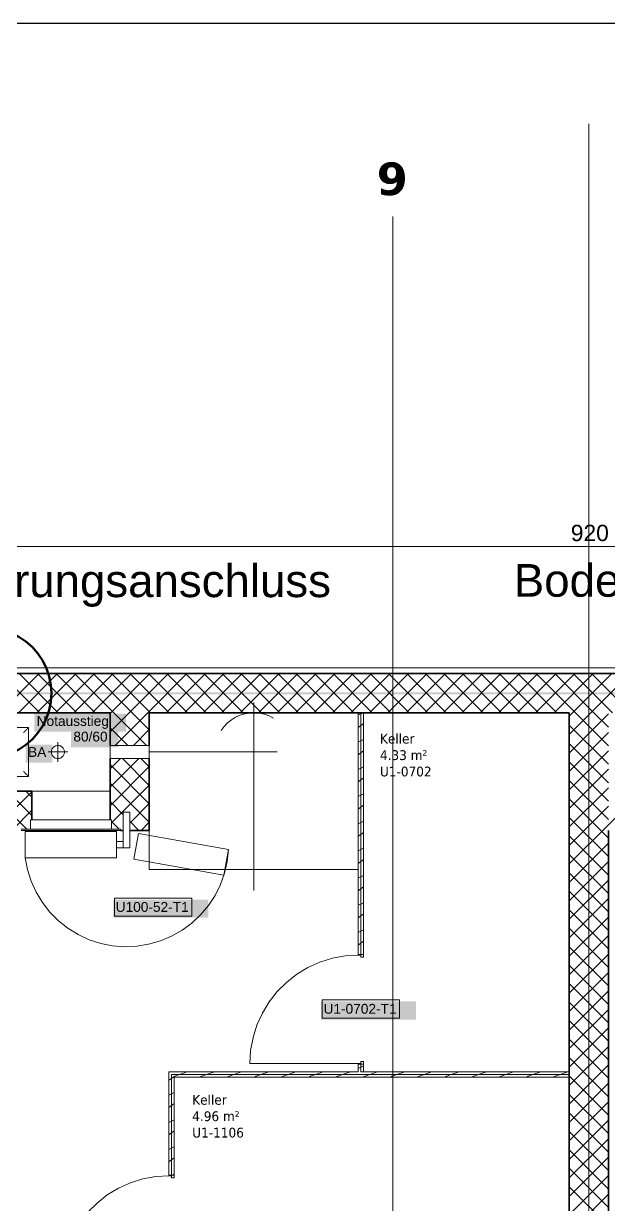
# Model space of a CAD drawing. Extents: x -1132 to 613, y -233 to 616.
# Drawn here: x -531.2 to -441.6, y 434.7 to 615.5 of the extents above; entities that cross this region are included whole.
import ezdxf
from ezdxf.lldxf.tags import DXFTag

# ---------------------------------------------------------------- set-up
doc = ezdxf.new("R2010")
doc.units = 0
doc.layers.get('0').update_dxf_attribs({"lineweight": 13})
for name, color, linetype, lineweight in [('A-____-NOTE-TEXT', 7, 'Continuous', 9), ('A-AREA-____-IDEN', 7, 'Continuous', 5), ('A-DETL-____-THIN', 7, 'Continuous', 9), ('A-DETL-GENF-HDLN', 7, '_Verdeckte Linien_', 9), ('A-DOOR-____-HDLN', 7, '_Verdeckte Linien_', 9), ('A-DOOR-____-IDEN', 7, 'Continuous', 5), ('A-DOOR-____-OTLN', 7, 'Continuous', 9), ('A-DOOR-FRAM-MCUT', 7, 'Continuous', 9), ('A-DOOR-FRAM-OTLN', 7, 'Continuous', 9), ('A-DOOR-OPNG-OTLN', 7, 'Continuous', 9), ('A-WALL-____-MCUT', 7, 'Continuous', 35), ('A-WALL-____-PATT', 7, 'Continuous', 35), ('A-WALL-FNSH-MCUT', 7, 'Continuous', 35), ('I-WALL-____-OTLN', 7, 'Continuous', 9), ('M-HVAC-DUCT-OTLN', 7, 'Continuous', 9), ('Q-SPCQ-____-HDLN', 7, '_Verdeckte Linien_', 9), ('S-GRID-____-OTLN', 7, 'Continuous', 5), ('Vertikale Erschließung', 7, 'Continuous', 9)]:
    doc.layers.add(name, color=color, linetype=linetype, lineweight=lineweight)
for name, color, linetype, lineweight, true_color in [('A-DETL-____-OTLN', 5, 'Continuous', 9, 0x0000ff), ('EL01_VVV_Mass Blitzschutz', 3, 'Continuous', 13, 0x00ff00), ('EL01_WAN_Blitzschutz Text', 1, 'Continuous', 13, 0xff0000), ('EL01_WAN_Leitung_Potentialausgleich', 1, 'fein_strichliert', 13, 0xff0000), ('S-GRID-____-IDEN', 7, 'Continuous', 9, 0x5555aa)]:
    doc.layers.add(name, color=color, linetype=linetype, lineweight=lineweight, true_color=true_color)
doc.styles.get("Standard").update_dxf_attribs({"font": 'arial.ttf'})
tags = doc.linetypes.add('_Rasterlinie_', pattern=[0.375, 0.2, -0.05, 0.075, -0.05]).pattern_tags.tags
tags[10:11] = [DXFTag(74, 4), DXFTag(75, 0), DXFTag(340, '0'), DXFTag(46, 1.0), DXFTag(50, 0.0), DXFTag(44, 0.0), DXFTag(45, 0.0)]
tags[8:9] = [DXFTag(74, 4), DXFTag(75, 0), DXFTag(340, '0'), DXFTag(46, 1.0), DXFTag(50, 0.0), DXFTag(44, 0.0), DXFTag(45, 0.0)]
tags[6:7] = [DXFTag(74, 4), DXFTag(75, 0), DXFTag(340, '0'), DXFTag(46, 1.0), DXFTag(50, 0.0), DXFTag(44, 0.0), DXFTag(45, 0.0)]
tags[4:5] = [DXFTag(74, 4), DXFTag(75, 0), DXFTag(340, '0'), DXFTag(46, 1.0), DXFTag(50, 0.0), DXFTag(44, 0.0), DXFTag(45, 0.0)]
tags = doc.linetypes.add('_Strichliert - Fein_', pattern=[0.15, 0.1, -0.05]).pattern_tags.tags
tags[6:7] = [DXFTag(74, 4), DXFTag(75, 0), DXFTag(340, '0'), DXFTag(46, 1.0), DXFTag(50, 0.0), DXFTag(44, 0.0), DXFTag(45, 0.0)]
tags[4:5] = [DXFTag(74, 4), DXFTag(75, 0), DXFTag(340, '0'), DXFTag(46, 1.0), DXFTag(50, 0.0), DXFTag(44, 0.0), DXFTag(45, 0.0)]
tags = doc.linetypes.add('_Strichpunkt - Fein_', pattern=[0.2, 0.1, -0.05, 0, -0.05]).pattern_tags.tags
tags[10:11] = [DXFTag(74, 4), DXFTag(75, 0), DXFTag(340, '0'), DXFTag(46, 1.0), DXFTag(50, 0.0), DXFTag(44, 0.0), DXFTag(45, 0.0)]
tags[8:9] = [DXFTag(74, 4), DXFTag(75, 0), DXFTag(340, '0'), DXFTag(46, 1.0), DXFTag(50, 0.0), DXFTag(44, 0.0), DXFTag(45, 0.0)]
tags[6:7] = [DXFTag(74, 4), DXFTag(75, 0), DXFTag(340, '0'), DXFTag(46, 1.0), DXFTag(50, 0.0), DXFTag(44, 0.0), DXFTag(45, 0.0)]
tags[4:5] = [DXFTag(74, 4), DXFTag(75, 0), DXFTag(340, '0'), DXFTag(46, 1.0), DXFTag(50, 0.0), DXFTag(44, 0.0), DXFTag(45, 0.0)]
tags = doc.linetypes.add('_Verdeckte Linien_', pattern=[0.15, 0.1, -0.05]).pattern_tags.tags
tags[6:7] = [DXFTag(74, 4), DXFTag(75, 0), DXFTag(340, '0'), DXFTag(46, 1.0), DXFTag(50, 0.0), DXFTag(44, 0.0), DXFTag(45, 0.0)]
tags[4:5] = [DXFTag(74, 4), DXFTag(75, 0), DXFTag(340, '0'), DXFTag(46, 1.0), DXFTag(50, 0.0), DXFTag(44, 0.0), DXFTag(45, 0.0)]
tags = doc.linetypes.add('fein_strichliert', pattern=[4, 1, -2, 1]).pattern_tags.tags
tags[8:9] = [DXFTag(74, 4), DXFTag(75, 0), DXFTag(340, '0'), DXFTag(46, 0.0), DXFTag(50, 0.0), DXFTag(44, 0.0), DXFTag(45, 0.0)]
tags[6:7] = [DXFTag(74, 4), DXFTag(75, 0), DXFTag(340, '0'), DXFTag(46, 0.0), DXFTag(50, 0.0), DXFTag(44, 0.0), DXFTag(45, 0.0)]
tags[4:5] = [DXFTag(74, 4), DXFTag(75, 0), DXFTag(340, '0'), DXFTag(46, 0.0), DXFTag(50, 0.0), DXFTag(44, 0.0), DXFTag(45, 0.0)]

# ---------------------------------------------------------------- blocks, each defined once
blk = doc.blocks.new('Referenz-A0UJ2EK7XE', base_point=(-1124.08, -162.87))
at = {"layer": 'A-____-NOTE-TEXT', "color": 0, "linetype": 'Continuous', "lineweight": 5, "ltscale": 0.13}
for p, q in [((-526.7, 504.59), (-526.77, 504.48)), ((-526.61, 504.69), (-526.7, 504.59)), ((-526.51, 504.77), (-526.61, 504.69)), ((-526.41, 504.84), (-526.51, 504.77)), ((-526.29, 504.9), (-526.41, 504.84)), ((-526.16, 504.94), (-526.29, 504.9)), ((-526.04, 504.97), (-526.16, 504.94)), ((-525.91, 504.98), (-526.04, 504.97)), ((-525.91, 505.48), (-525.91, 502.48)), ((-525.78, 504.97), (-525.91, 504.98)), ((-525.65, 504.94), (-525.78, 504.97)), ((-525.52, 504.9), (-525.65, 504.94)), ((-525.41, 504.84), (-525.52, 504.9)), ((-525.3, 504.77), (-525.41, 504.84)), ((-525.2, 504.69), (-525.3, 504.77)), ((-525.11, 504.59), (-525.2, 504.69)), ((-525.04, 504.48), (-525.11, 504.59)), ((-524.41, 503.98), (-527.41, 503.98)), ((-526.9, 504.11), (-526.91, 503.98)), ((-526.91, 503.98), (-526.9, 503.85)), ((-526.87, 504.24), (-526.9, 504.11)), ((-526.9, 503.85), (-526.87, 503.72)), ((-526.83, 504.36), (-526.87, 504.24)), ((-526.87, 503.72), (-526.83, 503.6)), ((-526.77, 504.48), (-526.83, 504.36)), ((-526.83, 503.6), (-526.77, 503.48)), ((-526.77, 503.48), (-526.7, 503.37)), ((-526.7, 503.37), (-526.61, 503.27)), ((-526.61, 503.27), (-526.51, 503.18)), ((-526.51, 503.18), (-526.41, 503.11)), ((-526.41, 503.11), (-526.29, 503.05)), ((-526.29, 503.05), (-526.16, 503.01)), ((-526.16, 503.01), (-526.04, 502.99)), ((-526.04, 502.99), (-525.91, 502.98)), ((-525.91, 502.98), (-525.78, 502.99)), ((-525.78, 502.99), (-525.65, 503.01)), ((-525.65, 503.01), (-525.52, 503.05)), ((-525.52, 503.05), (-525.41, 503.11)), ((-525.41, 503.11), (-525.3, 503.18)), ((-525.3, 503.18), (-525.2, 503.27)), ((-525.2, 503.27), (-525.11, 503.37)), ((-525.11, 503.37), (-525.04, 503.48)), ((-524.98, 504.36), (-525.04, 504.48)), ((-525.04, 503.48), (-524.98, 503.6)), ((-524.94, 504.24), (-524.98, 504.36)), ((-524.98, 503.6), (-524.94, 503.72)), ((-524.91, 504.11), (-524.94, 504.24)), ((-524.94, 503.72), (-524.91, 503.85)), ((-524.91, 503.98), (-524.91, 504.11)), ((-524.91, 503.85), (-524.91, 503.98))]:
    blk.add_line(p, q, dxfattribs=at)
at = {"layer": 'A-____-NOTE-TEXT', "color": 7, "linetype": 'Continuous', "lineweight": 5, "ltscale": 0.13, "true_color": 0xffffff}
for points in [[(-529.54, 507.09), (-515.48, 507.09), (-529.54, 509.84)], [(-515.48, 507.09), (-529.54, 509.84), (-515.48, 509.84)], [(-523.91, 504.68), (-516.67, 504.68), (-523.91, 507.46)], [(-516.67, 504.68), (-523.91, 507.46), (-516.67, 507.46)], [(-530.86, 502.35), (-526.74, 502.35), (-530.86, 505.1)], [(-526.74, 502.35), (-530.86, 505.1), (-526.74, 505.1)]]:
    blk.add_solid(points, dxfattribs=at)
at = {"layer": 'A-DETL-____-OTLN', "color": 0, "linetype": '_Strichliert - Fein_', "ltscale": 0.13}
blk.add_line((64.01, 516.86), (-1115.8, 516.86), dxfattribs=at)
at = {"layer": 'A-DETL-____-THIN', "color": 0, "linetype": 'Continuous', "ltscale": 0.13}
for p, q in [((-516.91, 491.78), (-530.91, 491.78)), ((-530.91, 491.78), (-530.91, 487.78)), ((-516.91, 487.78), (-516.91, 491.78)), ((-530.91, 487.78), (-516.91, 487.78))]:
    blk.add_line(p, q, dxfattribs=at)
at = {"layer": 'A-DETL-GENF-HDLN', "color": 0, "linetype": '_Verdeckte Linien_', "ltscale": 0.13}
for p, q in [((-511.91, 485.98), (-511.91, 509.98)), ((-511.91, 509.98), (-500.91, 509.98)), ((-496.54, 509.95), (-497.28, 509.82)), ((-495.78, 509.98), (-496.54, 509.95)), ((-495.91, 511.58), (-495.91, 482.78)), ((-495.03, 509.91), (-495.78, 509.98)), ((-492.91, 509.98), (-479.91, 509.98)), ((-479.91, 509.98), (-479.91, 485.98)), ((-499.92, 508.43), (-500.45, 507.9)), ((-499.33, 508.9), (-499.92, 508.43)), ((-498.69, 509.29), (-499.33, 508.9)), ((-498, 509.6), (-498.69, 509.29)), ((-497.28, 509.82), (-498, 509.6)), ((-494.29, 509.76), (-495.03, 509.91)), ((-493.58, 509.51), (-494.29, 509.76)), ((-492.91, 509.17), (-493.58, 509.51)), ((-500.45, 507.9), (-500.91, 507.29)), ((-492.31, 503.98), (-511.91, 503.98)), ((-514.28, 487.55), (-513.58, 491.49)), ((-513.58, 491.49), (-499.79, 489.06)), ((-499.79, 489.06), (-500.49, 485.12)), ((-500.49, 485.12), (-514.28, 487.55)), ((-479.91, 485.98), (-511.91, 485.98))]:
    blk.add_line(p, q, dxfattribs=at)
at = {"layer": 'A-DOOR-____-HDLN', "color": 0, "linetype": '_Verdeckte Linien_', "ltscale": 0.13}
for p, q in [((-499.99, 487.22), (-499.79, 489.06)), ((-530.91, 487.78), (-530.56, 485.96)), ((-500.4, 485.41), (-499.99, 487.22)), ((-530.56, 485.96), (-530, 484.19)), ((-501.02, 483.67), (-500.4, 485.41)), ((-530, 484.19), (-529.24, 482.5)), ((-501.85, 482.01), (-501.02, 483.67)), ((-529.24, 482.5), (-528.28, 480.91)), ((-502.86, 480.46), (-501.85, 482.01)), ((-528.28, 480.91), (-527.14, 479.45)), ((-527.14, 479.45), (-525.83, 478.14)), ((-504.06, 479.04), (-502.86, 480.46)), ((-525.83, 478.14), (-524.38, 476.98)), ((-506.9, 476.67), (-505.41, 477.77)), ((-505.41, 477.77), (-504.06, 479.04)), ((-524.38, 476.98), (-522.8, 476.01)), ((-522.8, 476.01), (-521.12, 475.23)), ((-510.22, 475.04), (-508.51, 475.75)), ((-508.51, 475.75), (-506.9, 476.67)), ((-521.12, 475.23), (-519.35, 474.66)), ((-519.35, 474.66), (-517.54, 474.3)), ((-517.54, 474.3), (-515.69, 474.16)), ((-515.69, 474.16), (-513.84, 474.23)), ((-513.84, 474.23), (-512.01, 474.53)), ((-512.01, 474.53), (-510.22, 475.04))]:
    blk.add_line(p, q, dxfattribs=at)
at = {"layer": 'A-DOOR-____-IDEN', "color": 0, "linetype": 'Continuous', "ltscale": 0.13}
for p, q in [((-517.26, 481.61), (-505.42, 481.61)), ((-517.26, 478.83), (-517.26, 481.61)), ((-505.42, 481.61), (-505.42, 478.83)), ((-505.42, 478.83), (-517.26, 478.83)), ((-485.43, 466.01), (-473.59, 466.01)), ((-485.43, 463.23), (-485.43, 466.01)), ((-473.59, 466.01), (-473.59, 463.23)), ((-473.59, 463.23), (-485.43, 463.23))]:
    blk.add_line(p, q, dxfattribs=at)
at = {"layer": 'A-DOOR-____-IDEN', "color": 7, "linetype": 'Continuous', "ltscale": 0.13, "true_color": 0xffffff}
for points in [[(-517.43, 478.61), (-502.89, 478.61), (-517.43, 481.37)], [(-502.89, 478.61), (-517.43, 481.37), (-502.89, 481.37)], [(-485.6, 463.01), (-471.06, 463.01), (-485.6, 465.77)], [(-471.06, 463.01), (-485.6, 465.77), (-471.06, 465.77)]]:
    blk.add_solid(points, dxfattribs=at)
at = {"layer": 'A-DOOR-____-OTLN', "color": 0, "linetype": 'Continuous', "ltscale": 0.13}
for p, q in [((-514.91, 494.78), (-515.91, 494.78)), ((-515.91, 494.78), (-515.91, 489.28)), ((-514.91, 489.28), (-514.91, 494.78)), ((-515.91, 490.28), (-516.91, 490.28)), ((-516.91, 489.28), (-515.91, 489.28)), ((-515.91, 489.28), (-514.91, 489.28))]:
    blk.add_line(p, q, dxfattribs=at)
at = {"layer": 'A-DOOR-FRAM-MCUT', "color": 0, "linetype": 'Continuous', "ltscale": 0.13}
for p, q in [((-479.91, 472.98), (-479.11, 472.98)), ((-479.91, 472.88), (-479.91, 472.98)), ((-479.51, 472.88), (-479.91, 472.88)), ((-479.51, 472.58), (-479.51, 472.88)), ((-479.11, 472.58), (-479.51, 472.58)), ((-479.11, 472.98), (-479.11, 472.58)), ((-479.91, 456.28), (-479.51, 456.28)), ((-479.91, 456.18), (-479.91, 456.28)), ((-479.11, 456.18), (-479.91, 456.18)), ((-479.51, 456.58), (-479.11, 456.58)), ((-479.51, 456.28), (-479.51, 456.58)), ((-479.11, 456.58), (-479.11, 456.18)), ((-508.91, 439.18), (-508.11, 439.18)), ((-508.91, 439.08), (-508.91, 439.18)), ((-508.51, 439.08), (-508.91, 439.08)), ((-508.51, 438.78), (-508.51, 439.08)), ((-508.11, 438.78), (-508.51, 438.78)), ((-508.11, 439.18), (-508.11, 438.78))]:
    blk.add_line(p, q, dxfattribs=at)
at = {"layer": 'A-DOOR-FRAM-OTLN', "color": 0, "linetype": 'Continuous', "ltscale": 0.13}
for p, q in [((-516.31, 492.18), (-531.51, 492.18)), ((-531.51, 491.98), (-516.31, 491.98)), ((-530.11, 492.18), (-530.11, 493.58)), ((-517.71, 493.58), (-530.11, 493.58)), ((-517.71, 493.58), (-517.71, 492.18)), ((-516.31, 492.18), (-516.31, 491.98))]:
    blk.add_line(p, q, dxfattribs=at)
at = {"layer": 'A-DOOR-OPNG-OTLN', "color": 0, "linetype": 'Continuous', "ltscale": 0.13}
for p, q in [((-483.88, 472.4), (-485.79, 471.8)), ((-481.91, 472.76), (-483.88, 472.4)), ((-479.91, 472.88), (-481.91, 472.76)), ((-487.62, 470.98), (-489.34, 469.94)), ((-485.79, 471.8), (-487.62, 470.98)), ((-490.91, 468.7), (-492.33, 467.29)), ((-489.34, 469.94), (-490.91, 468.7)), ((-492.33, 467.29), (-493.57, 465.71)), ((-493.57, 465.71), (-494.6, 463.99)), ((-494.6, 463.99), (-495.43, 462.16)), ((-495.43, 462.16), (-496.02, 460.25)), ((-496.02, 460.25), (-496.39, 458.28)), ((-496.39, 458.28), (-496.51, 456.28)), ((-479.91, 456.28), (-496.51, 456.28)), ((-514.79, 438), (-516.62, 437.18)), ((-512.88, 438.6), (-514.79, 438)), ((-510.91, 438.96), (-512.88, 438.6)), ((-508.91, 439.08), (-510.91, 438.96)), ((-518.34, 436.14), (-519.91, 434.9)), ((-516.62, 437.18), (-518.34, 436.14)), ((-519.91, 434.9), (-521.33, 433.49))]:
    blk.add_line(p, q, dxfattribs=at)
at = {"layer": 'A-WALL-____-MCUT', "color": 0, "linetype": 'Continuous', "ltscale": 0.35}
for p, q in [((51.19, 515.98), (-1115.8, 515.98)), ((-533.91, 509.98), (-517.91, 509.98)), ((-517.91, 509.98), (-517.91, 504.98)), ((-511.91, 504.98), (-511.91, 509.98)), ((-511.91, 509.98), (-447.61, 509.98)), ((-447.61, 509.98), (-447.61, 417.38)), ((-517.91, 502.98), (-517.91, 493.58)), ((-511.91, 491.98), (-511.91, 502.98)), ((-529.91, 497.98), (-533.91, 497.98)), ((-529.91, 493.58), (-529.91, 497.98)), ((-516.31, 491.98), (-515.91, 491.98)), ((-514.91, 491.98), (-511.91, 491.98)), ((-441.61, 417.38), (-441.61, 491.98))]:
    blk.add_line(p, q, dxfattribs=at)
at = {"layer": 'A-WALL-____-MCUT', "color": 0, "linetype": 'Continuous', "lineweight": 9, "ltscale": 0.13}
for p, q in [((-479.51, 509.98), (-479.51, 472.98)), ((-479.51, 456.18), (-479.51, 454.98)), ((-508.51, 454.58), (-508.51, 439.18)), ((-447.61, 454.58), (-508.51, 454.58)), ((-479.51, 454.98), (-479.11, 454.98))]:
    blk.add_line(p, q, dxfattribs=at)
at = {"layer": 'A-WALL-____-PATT', "color": 0, "linetype": 'Continuous', "lineweight": 9, "ltscale": 0.13}
for p, q in [((-534.78, 509.98), (-528.78, 515.98)), ((-528.68, 509.98), (-534.68, 515.98)), ((-531.95, 509.98), (-525.95, 515.98)), ((-525.85, 509.98), (-531.85, 515.98)), ((-529.12, 509.98), (-523.12, 515.98)), ((-523.02, 509.98), (-529.02, 515.98)), ((-526.29, 509.98), (-520.29, 515.98)), ((-520.19, 509.98), (-526.19, 515.98)), ((-523.47, 509.98), (-517.47, 515.98)), ((-517.36, 509.98), (-523.36, 515.98)), ((-520.64, 509.98), (-514.64, 515.98)), ((-514.53, 509.98), (-520.53, 515.98)), ((-517.81, 509.98), (-511.81, 515.98)), ((-511.71, 509.98), (-517.71, 515.98)), ((-514.98, 509.98), (-508.98, 515.98)), ((-508.88, 509.98), (-514.88, 515.98)), ((-512.15, 509.98), (-506.15, 515.98)), ((-506.05, 509.98), (-512.05, 515.98)), ((-509.32, 509.98), (-503.32, 515.98)), ((-503.22, 509.98), (-509.22, 515.98)), ((-506.5, 509.98), (-500.5, 515.98)), ((-500.39, 509.98), (-506.39, 515.98)), ((-503.67, 509.98), (-497.67, 515.98)), ((-497.56, 509.98), (-503.56, 515.98)), ((-500.84, 509.98), (-494.84, 515.98)), ((-494.74, 509.98), (-500.74, 515.98)), ((-498.01, 509.98), (-492.01, 515.98)), ((-491.91, 509.98), (-497.91, 515.98)), ((-495.18, 509.98), (-489.18, 515.98)), ((-489.08, 509.98), (-495.08, 515.98)), ((-492.35, 509.98), (-486.35, 515.98)), ((-486.25, 509.98), (-492.25, 515.98)), ((-489.52, 509.98), (-483.52, 515.98)), ((-483.42, 509.98), (-489.42, 515.98)), ((-486.7, 509.98), (-480.7, 515.98)), ((-480.59, 509.98), (-486.59, 515.98)), ((-483.87, 509.98), (-477.87, 515.98)), ((-477.77, 509.98), (-483.77, 515.98)), ((-481.04, 509.98), (-475.04, 515.98)), ((-474.94, 509.98), (-480.94, 515.98)), ((-478.21, 509.98), (-472.21, 515.98)), ((-472.11, 509.98), (-478.11, 515.98)), ((-475.38, 509.98), (-469.38, 515.98)), ((-469.28, 509.98), (-475.28, 515.98)), ((-472.55, 509.98), (-466.55, 515.98)), ((-466.45, 509.98), (-472.45, 515.98)), ((-469.73, 509.98), (-463.73, 515.98)), ((-463.62, 509.98), (-469.62, 515.98)), ((-466.9, 509.98), (-460.9, 515.98)), ((-460.79, 509.98), (-466.79, 515.98)), ((-464.07, 509.98), (-458.07, 515.98)), ((-457.97, 509.98), (-463.97, 515.98)), ((-461.24, 509.98), (-455.24, 515.98)), ((-455.14, 509.98), (-461.14, 515.98)), ((-458.41, 509.98), (-452.41, 515.98)), ((-452.31, 509.98), (-458.31, 515.98)), ((-455.58, 509.98), (-449.58, 515.98)), ((-449.48, 509.98), (-455.48, 515.98)), ((-452.75, 509.98), (-446.75, 515.98)), ((-446.65, 509.98), (-452.65, 515.98)), ((-449.93, 509.98), (-443.93, 515.98)), ((-443.82, 509.98), (-449.82, 515.98)), ((-447.1, 509.98), (-441.1, 515.98)), ((-441, 509.98), (-447, 515.98)), ((-444.27, 509.98), (-438.27, 515.98)), ((-438.17, 509.98), (-444.17, 515.98)), ((-517.91, 509.88), (-517.81, 509.98)), ((-517.91, 507.05), (-514.98, 509.98)), ((-512.36, 504.98), (-517.36, 509.98)), ((-517.15, 504.98), (-512.15, 509.98)), ((-511.91, 507.35), (-514.53, 509.98)), ((-479.25, 509.98), (-479.51, 509.85)), ((-447.61, 509.47), (-447.1, 509.98)), ((-447.61, 506.64), (-444.27, 509.98)), ((-441.61, 504.93), (-446.65, 509.98)), ((-441.61, 507.76), (-443.82, 509.98)), ((-479.51, 509.85), (-479.91, 509.65)), ((-479.11, 508.33), (-479.51, 508.03)), ((-447.61, 503.81), (-441.61, 509.81)), ((-515.19, 504.98), (-517.91, 507.69)), ((-514.32, 504.98), (-511.91, 507.4)), ((-479.51, 508.03), (-479.91, 507.73)), ((-441.61, 502.1), (-447.61, 508.1)), ((-447.61, 500.98), (-441.61, 506.98)), ((-479.51, 505.68), (-479.91, 505.48)), ((-479.11, 505.88), (-479.51, 505.68)), ((-441.61, 499.28), (-447.61, 505.28)), ((-517.91, 501.4), (-516.32, 502.98)), ((-517.91, 498.57), (-513.5, 502.98)), ((-511.91, 498.86), (-516.02, 502.98)), ((-511.91, 501.69), (-513.19, 502.98)), ((-479.51, 503.87), (-479.91, 503.57)), ((-479.11, 504.17), (-479.51, 503.87)), ((-447.61, 498.16), (-441.61, 504.16)), ((-511.91, 496.04), (-517.91, 502.04)), ((-517.91, 495.74), (-511.91, 501.74)), ((-479.51, 501.52), (-479.91, 501.32)), ((-479.11, 501.72), (-479.51, 501.52)), ((-441.61, 496.45), (-447.61, 502.45)), ((-447.61, 495.33), (-441.61, 501.33)), ((-511.91, 493.21), (-517.91, 499.21)), ((-479.51, 499.7), (-479.91, 499.4)), ((-479.11, 500), (-479.51, 499.7)), ((-441.61, 493.62), (-447.61, 499.62)), ((-534.91, 492.88), (-529.91, 497.88)), ((-529.91, 494.24), (-533.65, 497.98)), ((-529.91, 497.07), (-530.82, 497.98)), ((-517.71, 493.11), (-511.91, 498.91)), ((-479.51, 497.36), (-479.91, 497.16)), ((-479.11, 497.56), (-479.51, 497.36)), ((-447.61, 492.5), (-441.61, 498.5)), ((-530.68, 492.18), (-534.91, 496.41)), ((-515.91, 494.38), (-517.91, 496.38)), ((-514.91, 493.08), (-511.91, 496.08)), ((-479.51, 495.54), (-479.91, 495.24)), ((-479.11, 495.84), (-479.51, 495.54)), ((-441.61, 490.79), (-447.61, 496.79)), ((-447.61, 489.67), (-441.61, 495.67)), ((-441.61, 492.84), (-437.61, 496.84)), ((-532.98, 491.98), (-529.91, 495.05)), ((-441.61, 487.96), (-447.61, 493.96)), ((-516.53, 492.18), (-517.71, 493.35)), ((-516.01, 491.98), (-515.91, 492.08)), ((-513.51, 491.98), (-514.91, 493.38)), ((-513.18, 491.98), (-511.91, 493.25)), ((-479.51, 493.19), (-479.91, 492.99)), ((-479.11, 493.39), (-479.51, 493.19)), ((-447.61, 486.84), (-441.61, 492.84)), ((-479.51, 491.37), (-479.91, 491.07)), ((-479.11, 491.67), (-479.51, 491.37)), ((-441.61, 485.13), (-447.61, 491.13)), ((-479.51, 489.03), (-479.91, 488.83)), ((-479.11, 489.23), (-479.51, 489.03)), ((-447.61, 484.01), (-441.61, 490.01)), ((-441.61, 482.3), (-447.61, 488.3)), ((-479.51, 487.21), (-479.91, 486.91)), ((-479.11, 487.51), (-479.51, 487.21)), ((-447.61, 481.19), (-441.61, 487.19)), ((-479.51, 484.86), (-479.91, 484.66)), ((-479.11, 485.06), (-479.51, 484.86)), ((-441.61, 479.48), (-447.61, 485.48)), ((-479.51, 483.04), (-479.91, 482.74)), ((-479.11, 483.34), (-479.51, 483.04)), ((-447.61, 478.36), (-441.61, 484.36)), ((-441.61, 476.65), (-447.61, 482.65)), ((-447.61, 475.53), (-441.61, 481.53)), ((-479.51, 480.7), (-479.91, 480.5)), ((-479.11, 480.9), (-479.51, 480.7)), ((-441.61, 473.82), (-447.61, 479.82)), ((-479.51, 478.88), (-479.91, 478.58)), ((-479.11, 479.18), (-479.51, 478.88)), ((-447.61, 472.7), (-441.61, 478.7)), ((-479.51, 476.53), (-479.91, 476.33)), ((-479.11, 476.73), (-479.51, 476.53)), ((-441.61, 470.99), (-447.61, 476.99)), ((-447.61, 469.87), (-441.61, 475.87)), ((-479.51, 474.71), (-479.91, 474.41)), ((-479.11, 475.01), (-479.51, 474.71)), ((-441.61, 468.16), (-447.61, 474.16)), ((-447.61, 467.04), (-441.61, 473.04)), ((-441.61, 465.33), (-447.61, 471.33)), ((-447.61, 464.22), (-441.61, 470.22)), ((-441.61, 462.51), (-447.61, 468.51)), ((-447.61, 461.39), (-441.61, 467.39)), ((-441.61, 459.68), (-447.61, 465.68)), ((-447.61, 458.56), (-441.61, 464.56)), ((-441.61, 456.85), (-447.61, 462.85)), ((-447.61, 455.73), (-441.61, 461.73)), ((-441.61, 454.02), (-447.61, 460.02)), ((-447.61, 452.9), (-441.61, 458.9)), ((-479.51, 455.71), (-479.91, 455.51)), ((-479.11, 455.91), (-479.51, 455.71)), ((-441.61, 451.19), (-447.61, 457.19)), ((-447.61, 450.07), (-441.61, 456.07)), ((-508.51, 454), (-508.91, 453.7)), ((-508.11, 454.3), (-508.51, 454)), ((-508.06, 454.34), (-508.11, 454.3)), ((-507.3, 454.58), (-508.02, 454.34)), ((-506.1, 454.98), (-507.3, 454.58)), ((-503.9, 454.34), (-504.11, 454.18)), ((-503.14, 454.58), (-503.86, 454.34)), ((-501.94, 454.98), (-503.14, 454.58)), ((-499.73, 454.34), (-499.94, 454.18)), ((-498.97, 454.58), (-499.69, 454.34)), ((-497.77, 454.98), (-498.97, 454.58)), ((-495.57, 454.34), (-495.78, 454.18)), ((-494.81, 454.58), (-495.53, 454.34)), ((-493.61, 454.98), (-494.81, 454.58)), ((-491.4, 454.34), (-491.61, 454.18)), ((-490.65, 454.58), (-491.36, 454.34)), ((-489.45, 454.98), (-490.65, 454.58)), ((-487.24, 454.34), (-487.45, 454.18)), ((-486.48, 454.58), (-487.2, 454.34)), ((-485.28, 454.98), (-486.48, 454.58)), ((-483.07, 454.34), (-483.28, 454.18)), ((-482.32, 454.58), (-483.03, 454.34)), ((-481.12, 454.98), (-482.32, 454.58)), ((-478.91, 454.34), (-479.12, 454.18)), ((-478.15, 454.58), (-478.87, 454.34)), ((-476.95, 454.98), (-478.15, 454.58)), ((-474.74, 454.34), (-474.95, 454.18)), ((-473.99, 454.58), (-474.7, 454.34)), ((-472.79, 454.98), (-473.99, 454.58)), ((-470.58, 454.34), (-470.79, 454.18)), ((-469.82, 454.58), (-470.54, 454.34)), ((-468.62, 454.98), (-469.82, 454.58)), ((-466.41, 454.34), (-466.62, 454.18)), ((-465.66, 454.58), (-466.37, 454.34)), ((-464.46, 454.98), (-465.66, 454.58)), ((-462.25, 454.34), (-462.46, 454.18)), ((-461.49, 454.58), (-462.21, 454.34)), ((-460.29, 454.98), (-461.49, 454.58)), ((-458.08, 454.34), (-458.29, 454.18)), ((-457.33, 454.58), (-458.04, 454.34)), ((-456.13, 454.98), (-457.33, 454.58)), ((-453.91, 454.34), (-454.13, 454.18)), ((-453.16, 454.58), (-453.88, 454.34)), ((-451.96, 454.98), (-453.16, 454.58)), ((-449.75, 454.34), (-449.96, 454.18)), ((-449, 454.58), (-449.71, 454.34)), ((-447.8, 454.98), (-449, 454.58)), ((-441.61, 448.36), (-447.61, 454.36)), ((-447.61, 447.24), (-441.61, 453.24)), ((-508.51, 451.62), (-508.91, 451.42)), ((-508.11, 451.82), (-508.51, 451.62)), ((-441.61, 445.53), (-447.61, 451.53)), ((-447.61, 444.42), (-441.61, 450.42)), ((-508.51, 449.84), (-508.91, 449.54)), ((-508.11, 450.14), (-508.51, 449.84)), ((-441.61, 442.71), (-447.61, 448.71)), ((-508.51, 447.45), (-508.91, 447.25)), ((-508.11, 447.65), (-508.51, 447.45)), ((-447.61, 441.59), (-441.61, 447.59)), ((-508.51, 445.67), (-508.91, 445.37)), ((-508.11, 445.97), (-508.51, 445.67)), ((-441.61, 439.88), (-447.61, 445.88)), ((-508.51, 443.29), (-508.91, 443.09)), ((-508.11, 443.49), (-508.51, 443.29)), ((-447.61, 438.76), (-441.61, 444.76)), ((-441.61, 437.05), (-447.61, 443.05)), ((-508.51, 441.51), (-508.91, 441.21)), ((-508.11, 441.81), (-508.51, 441.51)), ((-447.61, 435.93), (-441.61, 441.93)), ((-441.61, 434.22), (-447.61, 440.22)), ((-508.11, 439.32), (-508.4, 439.18)), ((-447.61, 433.1), (-441.61, 439.1)), ((-441.61, 431.39), (-447.61, 437.39)), ((-447.61, 430.27), (-441.61, 436.27))]:
    blk.add_line(p, q, dxfattribs=at)
at = {"layer": 'A-WALL-FNSH-MCUT', "color": 0, "linetype": 'Continuous', "lineweight": 9, "ltscale": 0.13}
for p, q in [((-479.91, 509.98), (-479.91, 472.98)), ((-479.11, 472.98), (-479.11, 509.98)), ((-479.91, 472.98), (-479.11, 472.98)), ((-479.11, 456.18), (-479.91, 456.18)), ((-479.91, 456.18), (-479.91, 454.98)), ((-479.11, 454.98), (-479.11, 456.18)), ((-508.91, 454.98), (-508.91, 439.18)), ((-479.91, 454.98), (-508.91, 454.98)), ((-508.11, 439.18), (-508.11, 454.18)), ((-508.11, 454.18), (-447.61, 454.18)), ((-447.61, 454.98), (-479.11, 454.98)), ((-508.91, 439.18), (-508.11, 439.18))]:
    blk.add_line(p, q, dxfattribs=at)
at = {"layer": 'I-WALL-____-OTLN', "color": 0, "linetype": 'Continuous', "ltscale": 0.13}
blk.add_line((-529.91, 497.98), (-517.91, 497.98), dxfattribs=at)
at = {"layer": 'M-HVAC-DUCT-OTLN', "color": 0, "linetype": '_Strichpunkt - Fein_', "ltscale": 0.13}
for p, q in [((-511.91, 504.98), (-517.91, 504.98)), ((-517.91, 504.98), (-517.91, 502.98)), ((-511.91, 502.98), (-511.91, 504.98)), ((-517.91, 502.98), (-511.91, 502.98))]:
    blk.add_line(p, q, dxfattribs=at)
at = {"layer": 'Q-SPCQ-____-HDLN', "color": 0, "linetype": '_Verdeckte Linien_', "ltscale": 0.13}
blk.add_line((-495.91, 509.98), (-495.91, 485.98), dxfattribs=at)
at = {"layer": 'S-GRID-____-OTLN', "color": 0, "linetype": '_Rasterlinie_', "ltscale": 0.13}
for p, q in [((-444.61, 600.16), (-444.61, 199.37)), ((-474.61, -159.1), (-474.61, 585.98))]:
    blk.add_line(p, q, dxfattribs=at)
at = {"layer": 'Vertikale Erschließung', "color": 0, "linetype": 'Continuous', "ltscale": 0.13}
for p, q in [((-530.41, 507.73), (-533.91, 507.73)), ((-531.17, 506.97), (-531.16, 506.98)), ((-531.16, 506.98), (-531.15, 506.98)), ((-531.15, 506.98), (-531.15, 506.99)), ((-531.15, 506.99), (-531.14, 506.99)), ((-531.14, 506.99), (-531.14, 507)), ((-531.14, 507), (-531.13, 507)), ((-531.13, 507), (-531.13, 507.01)), ((-531.13, 507.01), (-531.12, 507.01)), ((-531.12, 507.01), (-531.12, 507.02)), ((-531.12, 507.02), (-531.11, 507.02)), ((-531.11, 507.02), (-531.11, 507.03)), ((-531.11, 507.03), (-531.1, 507.03)), ((-531.1, 507.03), (-531.1, 507.04)), ((-531.1, 507.04), (-531.09, 507.04)), ((-531.09, 507.04), (-531.09, 507.05)), ((-531.09, 507.05), (-531.08, 507.05)), ((-531.08, 507.05), (-531.08, 507.06)), ((-531.08, 507.06), (-531.07, 507.06)), ((-531.07, 507.06), (-531.07, 507.07)), ((-531.07, 507.07), (-531.06, 507.07)), ((-531.06, 507.07), (-531.06, 507.08)), ((-531.06, 507.08), (-531.05, 507.08)), ((-531.05, 507.08), (-531.05, 507.09)), ((-531.05, 507.09), (-531.04, 507.09)), ((-531.04, 507.09), (-531.04, 507.1)), ((-531.04, 507.1), (-531.03, 507.1)), ((-531.03, 507.1), (-531.03, 507.11)), ((-531.03, 507.11), (-531.02, 507.11)), ((-531.02, 507.11), (-531.01, 507.12)), ((-531.01, 507.12), (-531.01, 507.13)), ((-531.01, 507.13), (-531, 507.13)), ((-531, 507.13), (-531, 507.14)), ((-531, 507.14), (-530.99, 507.14)), ((-530.99, 507.14), (-530.99, 507.15)), ((-530.99, 507.15), (-530.98, 507.15)), ((-530.98, 507.15), (-530.98, 507.16)), ((-530.98, 507.16), (-530.97, 507.16)), ((-530.97, 507.16), (-530.97, 507.17)), ((-530.97, 507.17), (-530.96, 507.17)), ((-530.96, 507.17), (-530.96, 507.18)), ((-530.96, 507.18), (-530.95, 507.18)), ((-530.95, 507.18), (-530.94, 507.19)), ((-530.94, 507.19), (-530.94, 507.2)), ((-530.94, 507.2), (-530.93, 507.2)), ((-530.93, 507.2), (-530.93, 507.21)), ((-530.93, 507.21), (-530.92, 507.21)), ((-530.92, 507.21), (-530.92, 507.22)), ((-530.92, 507.22), (-530.91, 507.22)), ((-530.91, 507.22), (-530.91, 507.23)), ((-530.91, 507.23), (-530.9, 507.23)), ((-530.9, 507.23), (-530.9, 507.24)), ((-530.9, 507.24), (-530.89, 507.24)), ((-530.89, 507.24), (-530.88, 507.25)), ((-530.88, 507.25), (-530.88, 507.26)), ((-530.88, 507.26), (-530.87, 507.26)), ((-530.87, 507.26), (-530.87, 507.27)), ((-530.87, 507.27), (-530.86, 507.27)), ((-530.86, 507.27), (-530.86, 507.28)), ((-530.86, 507.28), (-530.85, 507.28)), ((-530.85, 507.28), (-530.85, 507.29)), ((-530.85, 507.29), (-530.84, 507.29)), ((-530.84, 507.29), (-530.84, 507.3)), ((-530.84, 507.3), (-530.83, 507.3)), ((-530.83, 507.3), (-530.82, 507.31)), ((-530.82, 507.31), (-530.82, 507.32)), ((-530.82, 507.32), (-530.81, 507.32)), ((-530.81, 507.32), (-530.81, 507.33)), ((-530.81, 507.33), (-530.8, 507.33)), ((-530.8, 507.33), (-530.8, 507.34)), ((-530.8, 507.34), (-530.79, 507.34)), ((-530.79, 507.34), (-530.79, 507.35)), ((-530.79, 507.35), (-530.78, 507.35)), ((-530.78, 507.35), (-530.78, 507.36)), ((-530.78, 507.36), (-530.77, 507.36)), ((-530.77, 507.36), (-530.77, 507.37)), ((-530.77, 507.37), (-530.76, 507.37)), ((-530.76, 507.37), (-530.76, 507.38)), ((-530.76, 507.38), (-530.75, 507.38)), ((-530.75, 507.38), (-530.75, 507.39)), ((-530.75, 507.39), (-530.74, 507.39)), ((-530.74, 507.39), (-530.74, 507.4)), ((-530.74, 507.4), (-530.73, 507.4)), ((-530.73, 507.4), (-530.72, 507.41)), ((-530.72, 507.41), (-530.71, 507.42)), ((-530.72, 507.41), (-530.72, 507.41)), ((-530.71, 507.42), (-530.7, 507.43)), ((-530.71, 507.42), (-530.71, 507.42)), ((-530.7, 507.43), (-530.69, 507.44)), ((-530.7, 507.43), (-530.7, 507.43)), ((-530.69, 507.44), (-530.68, 507.45)), ((-530.69, 507.44), (-530.69, 507.44)), ((-530.68, 507.45), (-530.68, 507.46)), ((-530.68, 507.46), (-530.67, 507.46)), ((-530.68, 507.45), (-530.68, 507.45)), ((-530.67, 507.46), (-530.67, 507.47)), ((-530.67, 507.47), (-530.66, 507.47)), ((-530.66, 507.47), (-530.66, 507.48)), ((-530.66, 507.48), (-530.65, 507.48)), ((-530.65, 507.48), (-530.65, 507.49)), ((-530.65, 507.49), (-530.64, 507.49)), ((-530.64, 507.49), (-530.64, 507.5)), ((-530.64, 507.5), (-530.63, 507.5)), ((-530.63, 507.5), (-530.63, 507.51)), ((-530.63, 507.51), (-530.62, 507.51)), ((-530.62, 507.51), (-530.62, 507.52)), ((-530.62, 507.52), (-530.61, 507.52)), ((-530.61, 507.52), (-530.61, 507.53)), ((-530.61, 507.53), (-530.6, 507.53)), ((-530.61, 507.52), (-530.61, 507.52)), ((-530.6, 507.53), (-530.59, 507.54)), ((-530.59, 507.54), (-530.58, 507.55)), ((-530.58, 507.56), (-530.57, 507.57)), ((-530.58, 507.55), (-530.58, 507.56)), ((-530.57, 507.57), (-530.56, 507.57)), ((-530.56, 507.57), (-530.55, 507.58)), ((-530.55, 507.58), (-530.55, 507.59)), ((-530.55, 507.59), (-530.54, 507.59)), ((-530.54, 507.59), (-530.54, 507.6)), ((-530.54, 507.6), (-530.53, 507.6)), ((-530.54, 507.59), (-530.54, 507.59)), ((-530.53, 507.6), (-530.53, 507.61)), ((-530.53, 507.61), (-530.52, 507.61)), ((-530.53, 507.6), (-530.53, 507.6)), ((-530.52, 507.61), (-530.52, 507.62)), ((-530.52, 507.62), (-530.51, 507.62)), ((-530.52, 507.61), (-530.52, 507.61)), ((-530.51, 507.62), (-530.5, 507.63)), ((-530.51, 507.62), (-530.51, 507.62)), ((-530.5, 507.63), (-530.5, 507.64)), ((-530.5, 507.64), (-530.49, 507.64)), ((-530.49, 507.64), (-530.48, 507.65)), ((-530.48, 507.65), (-530.48, 507.66)), ((-530.48, 507.66), (-530.47, 507.66)), ((-530.47, 507.66), (-530.47, 507.67)), ((-530.47, 507.67), (-530.46, 507.67)), ((-530.46, 507.67), (-530.46, 507.68)), ((-530.46, 507.68), (-530.45, 507.68)), ((-530.45, 507.68), (-530.45, 507.69)), ((-530.45, 507.69), (-530.44, 507.69)), ((-530.44, 507.69), (-530.44, 507.7)), ((-530.44, 507.7), (-530.43, 507.7)), ((-530.44, 507.69), (-530.44, 507.69)), ((-530.43, 507.7), (-530.43, 507.71)), ((-530.43, 507.71), (-530.43, 507.71)), ((-530.43, 507.71), (-530.42, 507.71)), ((-530.42, 507.71), (-530.42, 507.72)), ((-530.42, 507.72), (-530.41, 507.72)), ((-530.41, 500.23), (-530.41, 507.73)), ((-530.41, 507.72), (-530.41, 507.73)), ((-530.41, 507.73), (-530.41, 507.73)), ((-530.41, 507.73), (-530.41, 507.73)), ((-530.41, 507.72), (-530.41, 507.72)), ((-531.17, 500.99), (-531.16, 500.98)), ((-531.16, 500.98), (-531.15, 500.97)), ((-531.15, 500.97), (-531.15, 500.97)), ((-531.15, 500.97), (-531.14, 500.96)), ((-531.14, 500.96), (-531.14, 500.96)), ((-531.14, 500.96), (-531.13, 500.95)), ((-531.13, 500.95), (-531.13, 500.95)), ((-531.13, 500.95), (-531.12, 500.94)), ((-531.12, 500.94), (-531.12, 500.94)), ((-531.12, 500.94), (-531.11, 500.93)), ((-531.11, 500.93), (-531.11, 500.93)), ((-531.11, 500.93), (-531.1, 500.92)), ((-531.1, 500.92), (-531.1, 500.92)), ((-531.1, 500.92), (-531.09, 500.91)), ((-531.09, 500.91), (-531.09, 500.91)), ((-531.09, 500.91), (-531.08, 500.9)), ((-531.08, 500.9), (-531.08, 500.9)), ((-533.91, 500.23), (-530.41, 500.23)), ((-531.08, 500.9), (-531.07, 500.89)), ((-531.07, 500.89), (-531.07, 500.89)), ((-531.07, 500.89), (-531.06, 500.88)), ((-531.06, 500.88), (-531.06, 500.88)), ((-531.06, 500.88), (-531.05, 500.87)), ((-531.05, 500.87), (-531.05, 500.87)), ((-531.05, 500.87), (-531.04, 500.86)), ((-531.04, 500.86), (-531.04, 500.86)), ((-531.04, 500.86), (-531.03, 500.85)), ((-531.03, 500.85), (-531.03, 500.85)), ((-531.03, 500.85), (-531.02, 500.84)), ((-531.02, 500.84), (-531.01, 500.84)), ((-531.01, 500.84), (-531.01, 500.83)), ((-531.01, 500.83), (-531, 500.83)), ((-531, 500.83), (-531, 500.82)), ((-531, 500.82), (-530.99, 500.82)), ((-530.99, 500.82), (-530.99, 500.81)), ((-530.99, 500.81), (-530.98, 500.8)), ((-530.98, 500.8), (-530.98, 500.8)), ((-530.98, 500.8), (-530.97, 500.79)), ((-530.97, 500.79), (-530.97, 500.79)), ((-530.97, 500.79), (-530.96, 500.78)), ((-530.96, 500.78), (-530.96, 500.78)), ((-530.96, 500.78), (-530.95, 500.77)), ((-530.95, 500.77), (-530.94, 500.77)), ((-530.94, 500.77), (-530.94, 500.76)), ((-530.94, 500.76), (-530.93, 500.76)), ((-530.93, 500.76), (-530.93, 500.75)), ((-530.93, 500.75), (-530.92, 500.74)), ((-530.92, 500.74), (-530.92, 500.74)), ((-530.92, 500.74), (-530.91, 500.73)), ((-530.91, 500.73), (-530.91, 500.73)), ((-530.91, 500.73), (-530.9, 500.72)), ((-530.9, 500.72), (-530.9, 500.72)), ((-530.9, 500.72), (-530.89, 500.71)), ((-530.89, 500.71), (-530.88, 500.71)), ((-530.88, 500.71), (-530.88, 500.7)), ((-530.88, 500.7), (-530.87, 500.7)), ((-530.87, 500.7), (-530.87, 500.69)), ((-530.87, 500.69), (-530.86, 500.68)), ((-530.86, 500.68), (-530.86, 500.68)), ((-530.86, 500.68), (-530.85, 500.67)), ((-530.85, 500.67), (-530.85, 500.67)), ((-530.85, 500.67), (-530.84, 500.66)), ((-530.84, 500.66), (-530.84, 500.66)), ((-530.84, 500.66), (-530.83, 500.65)), ((-530.83, 500.65), (-530.82, 500.65)), ((-530.82, 500.65), (-530.82, 500.64)), ((-530.82, 500.64), (-530.81, 500.64)), ((-530.81, 500.64), (-530.81, 500.63)), ((-530.81, 500.63), (-530.8, 500.63)), ((-530.8, 500.63), (-530.8, 500.62)), ((-530.8, 500.62), (-530.79, 500.61)), ((-530.79, 500.61), (-530.79, 500.61)), ((-530.79, 500.61), (-530.78, 500.6)), ((-530.78, 500.6), (-530.78, 500.6)), ((-530.78, 500.6), (-530.77, 500.59)), ((-530.77, 500.59), (-530.77, 500.59)), ((-530.77, 500.59), (-530.76, 500.58)), ((-530.76, 500.58), (-530.76, 500.58)), ((-530.76, 500.58), (-530.75, 500.57)), ((-530.75, 500.57), (-530.75, 500.57)), ((-530.75, 500.57), (-530.74, 500.56)), ((-530.74, 500.56), (-530.74, 500.56)), ((-530.74, 500.56), (-530.73, 500.55)), ((-530.73, 500.55), (-530.72, 500.55)), ((-530.72, 500.55), (-530.72, 500.54)), ((-530.72, 500.54), (-530.71, 500.54)), ((-530.71, 500.54), (-530.71, 500.53)), ((-530.71, 500.53), (-530.7, 500.53)), ((-530.7, 500.53), (-530.7, 500.52)), ((-530.7, 500.52), (-530.69, 500.52)), ((-530.69, 500.52), (-530.69, 500.51)), ((-530.69, 500.51), (-530.68, 500.51)), ((-530.68, 500.51), (-530.68, 500.5)), ((-530.68, 500.5), (-530.68, 500.5)), ((-530.68, 500.5), (-530.67, 500.49)), ((-530.67, 500.49), (-530.67, 500.49)), ((-530.67, 500.49), (-530.66, 500.48)), ((-530.66, 500.48), (-530.66, 500.48)), ((-530.66, 500.48), (-530.65, 500.47)), ((-530.65, 500.47), (-530.65, 500.47)), ((-530.65, 500.47), (-530.64, 500.46)), ((-530.64, 500.46), (-530.64, 500.46)), ((-530.64, 500.46), (-530.63, 500.46)), ((-530.63, 500.46), (-530.63, 500.45)), ((-530.63, 500.45), (-530.62, 500.45)), ((-530.62, 500.45), (-530.62, 500.44)), ((-530.62, 500.44), (-530.61, 500.44)), ((-530.61, 500.44), (-530.61, 500.43)), ((-530.61, 500.43), (-530.61, 500.43)), ((-530.61, 500.43), (-530.6, 500.42)), ((-530.6, 500.42), (-530.59, 500.42)), ((-530.59, 500.42), (-530.58, 500.41)), ((-530.58, 500.41), (-530.58, 500.4)), ((-530.58, 500.4), (-530.57, 500.39)), ((-530.57, 500.39), (-530.56, 500.38)), ((-530.56, 500.38), (-530.55, 500.37)), ((-530.55, 500.37), (-530.55, 500.37)), ((-530.55, 500.37), (-530.54, 500.37)), ((-530.54, 500.37), (-530.54, 500.36)), ((-530.54, 500.36), (-530.54, 500.36)), ((-530.54, 500.36), (-530.53, 500.36)), ((-530.53, 500.36), (-530.53, 500.35)), ((-530.53, 500.35), (-530.53, 500.35)), ((-530.53, 500.35), (-530.52, 500.35)), ((-530.52, 500.35), (-530.52, 500.34)), ((-530.52, 500.34), (-530.52, 500.34)), ((-530.52, 500.34), (-530.51, 500.33)), ((-530.51, 500.33), (-530.51, 500.33)), ((-530.51, 500.33), (-530.5, 500.33)), ((-530.5, 500.33), (-530.5, 500.32)), ((-530.5, 500.32), (-530.49, 500.31)), ((-530.49, 500.31), (-530.48, 500.31)), ((-530.48, 500.31), (-530.48, 500.3)), ((-530.48, 500.3), (-530.47, 500.3)), ((-530.47, 500.3), (-530.47, 500.29)), ((-530.47, 500.29), (-530.46, 500.28)), ((-530.46, 500.28), (-530.46, 500.28)), ((-530.46, 500.28), (-530.45, 500.28)), ((-530.45, 500.28), (-530.45, 500.27)), ((-530.45, 500.27), (-530.44, 500.27)), ((-530.44, 500.27), (-530.44, 500.26)), ((-530.44, 500.26), (-530.44, 500.26)), ((-530.44, 500.26), (-530.43, 500.25)), ((-530.43, 500.25), (-530.43, 500.25)), ((-530.43, 500.25), (-530.43, 500.25)), ((-530.43, 500.25), (-530.42, 500.25)), ((-530.42, 500.25), (-530.42, 500.24)), ((-530.42, 500.24), (-530.41, 500.24)), ((-530.41, 500.24), (-530.41, 500.23)), ((-530.41, 500.23), (-530.41, 500.23)), ((-530.41, 500.23), (-530.41, 500.23)), ((-530.41, 500.23), (-530.41, 500.23))]:
    blk.add_line(p, q, dxfattribs=at)
at = {"layer": 'A-____-NOTE-TEXT', "color": 0, "linetype": 'Continuous', "lineweight": 5, "ltscale": 0.13, "char_height": 1.5, "attachment_point": 1}
for s, insert in [('{\\fArial;Notausstieg}', (-529.16, 509.47)), ('{\\fArial;80/60}', (-523.54, 507.09)), ('{\\fArial;BA}', (-530.48, 504.73))]:
    blk.add_mtext(s, dxfattribs=dict(at, insert=insert))
at = {"layer": 'A-AREA-____-IDEN', "color": 0, "linetype": 'Continuous', "ltscale": 0.13, "char_height": 1.5, "attachment_point": 1}
for s, insert in [('{\\W0.9;\\fVerdana;Keller}', (-476.59, 506.77)), ('{\\W0.9;\\fVerdana;4.33 m²}', (-476.59, 504.25)), ('{\\W0.9;\\fVerdana;U1-0702}', (-476.59, 501.74)), ('{\\W0.9;\\fVerdana;Keller}', (-505.34, 451.46)), ('{\\W0.9;\\fVerdana;4.96 m²}', (-505.34, 448.95)), ('{\\W0.9;\\fVerdana;U1-1106}', (-505.34, 446.44))]:
    blk.add_mtext(s, dxfattribs=dict(at, insert=insert))
at = {"layer": 'A-DOOR-____-IDEN', "color": 0, "linetype": 'Continuous', "ltscale": 0.13, "char_height": 1.5, "attachment_point": 1}
for s, insert in [('{\\fArial;U100-52-T1}', (-517.06, 481)), ('{\\fArial;U1-0702-T1}', (-485.23, 465.4))]:
    blk.add_mtext(s, dxfattribs=dict(at, insert=insert))
at = {"layer": 'S-GRID-____-IDEN', "color": 0, "linetype": 'Continuous', "lineweight": 5, "ltscale": 0.13, "insert": (-477.09, 594.27), "char_height": 5, "attachment_point": 1}
blk.add_mtext('{\\fVerdana|b1|i0;9}', dxfattribs=at)
blk = doc.blocks.new('Bauteilbeschriftung-A0UJ2EKBXE', base_point=(-456.09, 527.76))
at = {"color": 0, "linetype": 'ByBlock', "lineweight": -2, "ltscale": 0.13, "insert": (-456.09, 532.76), "char_height": 5, "attachment_point": 1}
blk.add_mtext('{\\fArial;Bodenpfahl Armierungsanschluss }', dxfattribs=at)
blk = doc.blocks.new('Bauteilbeschriftung-A0UJ2EM7XE', base_point=(-588.14, 527.7))
at = {"color": 0, "linetype": 'ByBlock', "lineweight": -2, "ltscale": 0.13, "insert": (-588.14, 532.7), "char_height": 5, "attachment_point": 1}
blk.add_mtext('{\\fArial;Bodenpfahl Armierungsanschluss }', dxfattribs=at)
blk = doc.blocks.new('Kreis-A0UJ2ENNXE', base_point=(-546.81, 503.02))
at = {"color": 0, "linetype": 'ByBlock', "lineweight": -2, "ltscale": 0.5}
for p, q in [((-538.16, 522.85), (-539.43, 522.59)), ((-536.86, 522.93), (-538.16, 522.85)), ((-535.56, 522.85), (-536.86, 522.93)), ((-534.28, 522.59), (-535.56, 522.85)), ((-542.92, 520.88), (-543.9, 520.02)), ((-541.83, 521.6), (-542.92, 520.88)), ((-540.67, 522.17), (-541.83, 521.6)), ((-539.43, 522.59), (-540.67, 522.17)), ((-533.05, 522.17), (-534.28, 522.59)), ((-531.88, 521.6), (-533.05, 522.17)), ((-530.8, 520.88), (-531.88, 521.6)), ((-529.82, 520.02), (-530.8, 520.88)), ((-544.75, 519.04), (-545.48, 517.96)), ((-543.9, 520.02), (-544.75, 519.04)), ((-528.96, 519.04), (-529.82, 520.02)), ((-528.24, 517.96), (-528.96, 519.04)), ((-545.48, 517.96), (-546.05, 516.79)), ((-527.66, 516.79), (-528.24, 517.96)), ((-546.47, 515.55), (-546.73, 514.28)), ((-546.05, 516.79), (-546.47, 515.55)), ((-527.24, 515.55), (-527.66, 516.79)), ((-526.99, 514.28), (-527.24, 515.55)), ((-546.73, 514.28), (-546.81, 512.98)), ((-526.9, 512.98), (-526.99, 514.28)), ((-546.81, 512.98), (-546.73, 511.68)), ((-526.99, 511.68), (-526.9, 512.98)), ((-546.73, 511.68), (-546.47, 510.4)), ((-546.47, 510.4), (-546.05, 509.17)), ((-527.66, 509.17), (-527.24, 510.4)), ((-527.24, 510.4), (-526.99, 511.68)), ((-546.05, 509.17), (-545.48, 508)), ((-528.24, 508), (-527.66, 509.17)), ((-545.48, 508), (-544.75, 506.92)), ((-544.75, 506.92), (-543.9, 505.94)), ((-529.82, 505.94), (-528.96, 506.92)), ((-528.96, 506.92), (-528.24, 508)), ((-543.9, 505.94), (-542.92, 505.08)), ((-542.92, 505.08), (-541.83, 504.36)), ((-531.88, 504.36), (-530.8, 505.08)), ((-530.8, 505.08), (-529.82, 505.94)), ((-541.83, 504.36), (-540.67, 503.78)), ((-540.67, 503.78), (-539.43, 503.36)), ((-539.43, 503.36), (-538.16, 503.11)), ((-538.16, 503.11), (-536.86, 503.02)), ((-536.86, 503.02), (-535.56, 503.11)), ((-535.56, 503.11), (-534.28, 503.36)), ((-534.28, 503.36), (-533.05, 503.78)), ((-533.05, 503.78), (-531.88, 504.36))]:
    blk.add_line(p, q, dxfattribs=at)
blk = doc.blocks.new('Polylinie-A0UJ2EQ9XE', base_point=(-1861.48, -463.72))
at = {"color": 0, "linetype": 'ByBlock', "lineweight": -2, "ltscale": 0.13}
for points in [[(-1115.8, 512.83), (48.05, 512.83), (-1115.8, 513.13)], [(48.05, 512.83), (-1115.8, 513.13), (48.35, 513.13)]]:
    blk.add_solid(points, dxfattribs=at)
blk = doc.blocks.new('Maß-A0UJ2EQPXE', base_point=(-537.32, 512.98))
at = {"color": 0, "lineweight": -2}
for p, q in [((-536.49, 535.86), (-537.32, 535.03)), ((-536.9, 536.45), (-536.9, 512.98)), ((-536.9, 535.45), (-352.3, 535.45)), ((-351.89, 535.86), (-352.72, 535.03)), ((-352.3, 536.45), (-352.3, 512.98))]:
    blk.add_line(p, q, dxfattribs=at)
at = {"color": 0, "lineweight": -2, "insert": (-447.36, 538.78), "char_height": 2.5, "attachment_point": 1}
blk.add_mtext('{\\fArial;920}', dxfattribs=at)

msp = doc.modelspace()

# ---------------------------------------------------------------- linework, layer by layer
at = {"color": 0, "linetype": 'ByBlock', "lineweight": -2, "ltscale": 0.13}
msp.add_line((607.58, 615.53), (-1132.42, 615.53), dxfattribs=at)

# ---------------------------------------------------------------- block references
at = {"color": 9, "lineweight": 25, "ltscale": 0.25, "true_color": 0xc0c0c0}
msp.add_blockref('Referenz-A0UJ2EK7XE', (-1124.08, -162.87), dxfattribs=at)
at = {"layer": 'EL01_VVV_Mass Blitzschutz', "linetype": 'Continuous', "ltscale": 0.13}
msp.add_blockref('Maß-A0UJ2EQPXE', (-537.32, 512.98), dxfattribs=at)
at = {"layer": 'EL01_WAN_Blitzschutz Text', "linetype": 'ByBlock', "ltscale": 0.13}
for name, p in [('Bauteilbeschriftung-A0UJ2EM7XE', (-588.14, 527.7)), ('Bauteilbeschriftung-A0UJ2EKBXE', (-456.09, 527.76))]:
    msp.add_blockref(name, p, dxfattribs=at)
at = {"layer": 'EL01_WAN_Leitung_Potentialausgleich', "linetype": 'ByBlock', "lineweight": 50, "ltscale": 0.5}
msp.add_blockref('Kreis-A0UJ2ENNXE', (-546.81, 503.02), dxfattribs=at)
at = {"layer": 'EL01_WAN_Leitung_Potentialausgleich', "linetype": 'ByBlock', "ltscale": 0.13}
msp.add_blockref('Polylinie-A0UJ2EQ9XE', (-1861.48, -463.72), dxfattribs=at)

doc.saveas('drawing.dxf')
